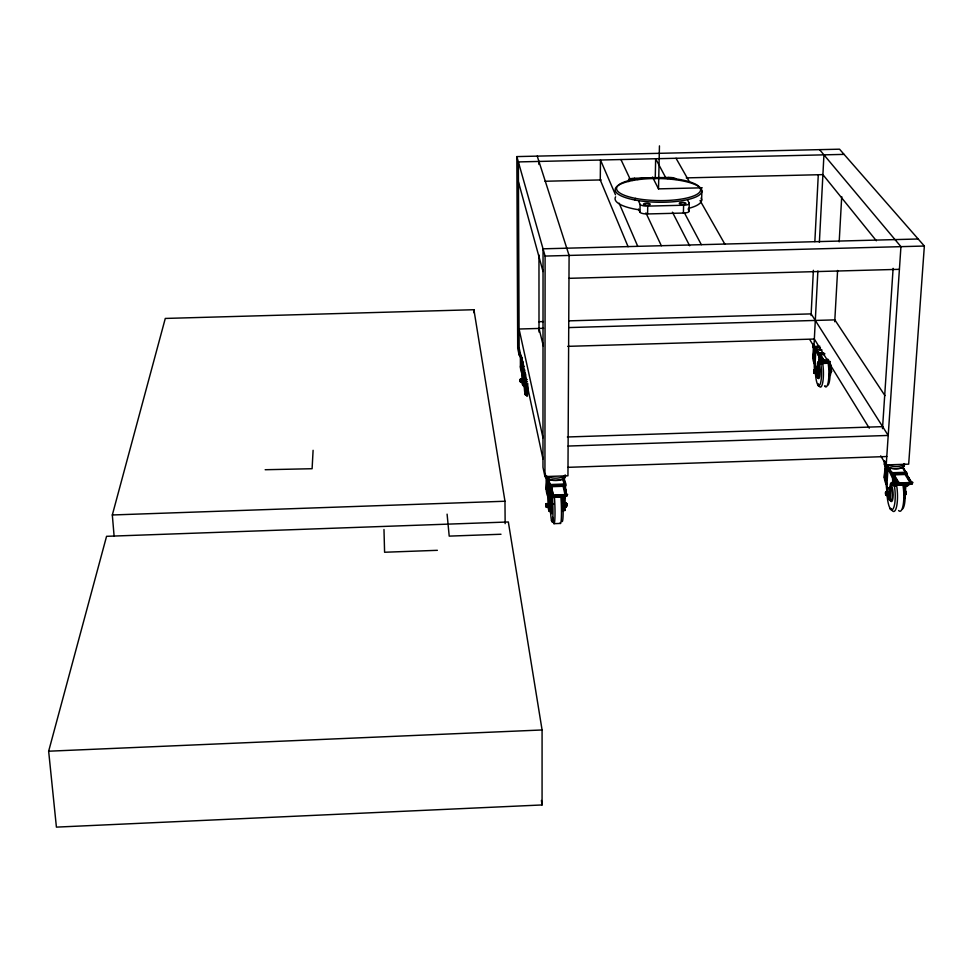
<?xml version="1.0" encoding="UTF-8"?>
<svg xmlns="http://www.w3.org/2000/svg" width="973" height="973" viewBox="0 0 973 973"><rect width="100%" height="100%" fill="white"/><g stroke="black" fill="none" stroke-linecap="round" stroke-linejoin="round"><path stroke-width="1.46" d="M542.07 804.951L542.083 729.969L508.344 521.978L106.568 536.318L48.65 751.205L56.41 827.123L542.07 804.951L541.389 800.451M537.23 156.118L569.096 255.437L567.952 475.797L544.941 476.575L545.099 256.069L516.845 156.592L839.529 149.185L924.35 246.035L908.673 464.157L886.221 464.924L880.687 455.863M545.379 473.486A10.107 4.111 0.2 0 0 545.33 474.386L545.78 476.892M548.565 507.334L546.485 507.347L546.412 503.528L546.267 507.164L546.084 504.586L547.373 504.476L547.458 505.34L547.373 506.41L546.23 506.447L546.145 503.771M548.127 504.342L547.665 496.084A21.734 20.98 18.9 0 1 546.169 489.261L546.157 476.502M547.665 496.084L547.69 479.117L550.122 493.785M520.275 380.078L520.324 379.215M520.373 379.239L520.409 382.085L520.519 379.008L522.367 379.032L522.379 381.562L523.158 381.538M522.246 379.932L522.294 378.959M520.385 379.811L521.37 379.774C521.114 384.761 519.728 378.035 520.482 380.832C519.837 382.973 523.583 382.815 522.452 380.638M522.781 378.266L522.781 378.935M548.93 503.515L548.59 478.984L550.037 485.734L564.413 485.235L564.352 483.545L566.663 496.218L566.213 494.564L553.09 494.977L552.226 494.15L551.569 495.622L553.163 494.965L552.214 496.656L551.8 490.988M548.638 507.274L548.492 503.479M548.711 506.057L549.441 506.459M551.022 497.957L551.776 495.062L553.175 495.014C551.74 506.252 549.915 489.237 549.988 496.96L549.964 509.974C550.45 511.433 548.273 511.482 549.052 510.132L549.721 492.435M552.226 495.853L550.037 485.697L550.961 484.724L550.049 484.031L550.56 495.829A1.326 1.289 17.1 0 0 550.998 496.765L549.064 496.984M553.503 496.498L551.557 486.682L563.087 486.281L565.155 495.245L565.155 496.096L553.503 496.498L551.046 485.235L563.513 484.797L565.824 494.819L566.821 495.33L567.636 494.466L566.14 493.834L566.164 491.766L566.104 494.43M813.647 371.467L813.829 370.652M816.128 371.747L815.921 370.567M813.854 372.379C813.696 374.496 817.916 371.783 815.885 372.562M523.547 382.644L523.328 385.527L523.121 384.882M564.133 510.448L564.267 495.744M565.349 491.924L564.352 485.259M564.437 477.293L564.437 484.578M565.045 510.46L565.179 496.425M831.222 371.139C831.733 369.326 830.711 375.262 830.65 370.591M523.644 370.762L523.438 385.15M549.052 510.132L549.964 509.974M566.371 506.824A3.612 2.068 -5.5 0 0 566.468 505.79L566.298 502.944A3.612 1.52 0.3 0 0 566.189 502.713L564.547 502.846M566.371 493.262L566.335 495.683M566.31 506.009L566.468 506.592L566.395 503.771A3.624 3.588 48.9 0 1 566.481 505.546L566.541 503.661L566.724 504.792M566.493 505.364L566.371 503.455L564.741 503.503M885.466 493.238L885.953 491.608M888.373 492.897L888.398 494.26M546.206 503.795L546.437 507.115M566.687 495.841L552.226 496.279M904.075 494.856L905.656 494.807A3.624 1.995 -11.5 0 0 905.96 493.834L905.389 491.061M552.129 497.142L551.776 495.062M550 485.442C550.767 482.45 547.957 486.099 550.122 485.381L564.279 484.955L564.34 486.038M818.062 378.132L817.685 377.5A1.472 1.326 -27.7 0 1 816.432 376.113C812.005 368.098 815.836 357.687 815.143 349.161L819.473 357.468A3.162 0.693 88.3 0 1 819.996 361.542A3.162 0.693 88.3 0 1 819.157 363.391L819.935 363.367A3.162 0.693 88.3 0 0 820.774 361.518A3.162 0.693 88.3 0 0 820.251 357.444L818.147 353.454L819.059 352.481L819.509 353.649L818.974 353.953L818.95 352.481M628.801 181.562L628.826 180.151A6.495 1.751 0.7 0 1 634.445 178.254L653.71 177.791M548.431 503.467L548.346 504.391L549.441 504.282M634.42 179.664L634.445 178.254M824.909 353.771C808.636 351.667 830.078 362.552 822.659 360.302C822.538 363.683 827.67 356.495 828.728 360.387M548.93 502.263L549.331 499.648M687.558 200.049L689.273 203.175L689.066 210.971A6.762 1.91 1.1 0 1 683.399 213.051L647.58 213.951A6.762 1.922 0.8 0 1 639.966 212.199L640.112 204.391L638.653 201.253M647.58 213.951L647.738 206.118A6.775 1.897 0.8 0 1 640.112 204.391M655.243 178.631L655.656 158.745L665.496 177.244M830.784 370.786L830.966 372.039L831.416 371.127M702.263 187.813L658.514 188.871L659.451 145.877M566.687 505.838L564.851 505.851L566.468 505.559M668.658 178.375L668.682 177.439L657.991 177.694M676.028 179.494L676.04 179.02A6.495 1.739 0.9 0 0 668.682 177.439M683.399 213.051L683.605 205.23A6.775 1.885 1.1 0 0 689.273 203.175M885.637 492.922L885.734 494.43M888.617 494.053L888.361 495.293L887.875 494.904M890.526 500.864L889.979 500.098A1.703 1.496 -26 0 1 888.677 498.59M905.51 492.399L905.985 493.493M701.618 200.243L701.898 190.963M522.513 380.565L522.331 379.616L523.158 379.616M523.194 368.281L523.255 370.579M905.972 474.046L905.936 473.06L912.236 483.301C910.156 479.908 915.447 484.08 911.397 482.486L899.101 482.924C899.161 481.136 895.963 482.717 897.933 483.788C900.499 481.258 896.984 486.901 896.814 483.058C891.256 487.4 896.206 487.351 898.176 483.009L899.052 484.445L893.773 474.873L905.036 474.483L910.485 483.204L910.424 484.055L893.53 484.809A1.338 1.241 36.4 0 1 893.068 483.885L892.022 473.742L893.956 478.375A3.685 0.924 87.3 0 1 894.637 483.24A3.685 0.924 87.3 0 1 893.494 485.089L892.594 485.126L891.463 483.24A3.673 0.912 87.3 0 0 890.331 485.089L889.152 499.015L887.753 496.96A2.737 0.681 87.3 0 1 887.291 495.148L888.191 495.123A2.737 0.681 87.3 0 0 888.641 496.923L889.736 498.784A5.692 1.411 87.3 0 1 887.729 494.904M563.099 501.399L563.452 499.04L563.659 510.278M911.385 482.547L905.449 473.012C907.991 470.263 906.69 475.919 905.449 473.012L893.287 473.425L899.101 482.924M813.805 371.078L813.817 372.039M815.532 371.139L815.873 369.898L816.262 371.625M831.051 372.768L830.978 372.817A3.126 1.885 -11.4 0 0 831.27 371.868L831.112 370.324M885.089 474.058L885.162 477.524A19.472 18.025 36.6 0 0 886.95 483.897L887.668 490.38A5.692 1.411 87.3 0 0 887.595 492.022M522.44 380.492L522.489 380.09M565.763 494.588L566.006 491.827L566.359 492.958M887.644 492.849L888.069 491.523L888.617 493.493M811.068 315.556L813.379 270.312M814.851 241.645L818.257 175.286M814.352 364.011A18.694 17.283 28.7 0 1 812.856 358.295L813.416 347.13M819.923 346.266L813.951 346.437L817.879 271.005M819.375 242.35L823.936 154.841M817.223 376.052L816.128 373.717L815.106 363.671A16.699 15.434 28.6 0 1 813.635 358.271L814.158 347.848A7.127 2.433 2.9 0 0 815.885 349.064L818.743 353.758L823.28 353.625M813.817 371.917L813.817 370.92L814.973 370.749L814.888 372.44L813.915 372.464L813.793 371.552M813.915 372.464L814 370.774M814.888 372.44L814.973 370.749M815.106 363.671L815.885 349.064M816.189 371.881L815.873 372.331M819.096 361.968A3.162 0.681 88.3 0 0 818.269 363.805L817.624 375.614L816.602 376.235L817.49 363.829A3.162 0.681 88.3 0 1 818.317 361.992L819.935 363.367M313.099 450.304L312.102 468.718L265.167 469.728M524.325 385.892L524.605 386.986L524.788 372.452M819.375 360.898C819.473 356.203 819.339 364.741 819.132 359.499M823.267 362.065L823.34 361.287M824.447 354.586L820.275 354.719L824.204 361.956L823.547 360.886L822.367 360.91C819.084 369.91 818.646 355.583 818.816 352.506M565.41 495.731L565.131 496.753M829.495 375.76L830.322 363.44M829.264 375.736L830.419 375.213L831.015 364.839M831.295 372.002L831.404 371.406M834.725 321.735L837.595 270.47M839.188 241.827L841.718 196.595M823.316 361.725L830.103 361.457M882.499 428.643L893.117 268.341M523.182 368.341L523.06 370.579M886.099 484.299A21.807 20.178 36.6 0 1 884.287 477.561L885.114 464.924M885.162 477.524L885.953 465.726M886.221 464.924L900.937 246.656L819.57 149.647M885.479 492.885L885.746 491.839M885.649 492.654L885.831 494.491L886.95 494.442L887.072 492.533L885.71 492.679L887.072 492.533M885.831 494.491L885.953 492.569M886.962 483.885L888.094 467.356A8.307 3.235 4.3 0 1 885.722 464.766M886.95 494.442L886.829 492.63M566.773 503.99C566.371 507.067 568.135 502.104 564.778 503.832M887.948 492.861L887.948 493.664M889.31 493.931L889.225 492.727M887.668 490.38A5.777 1.435 87.3 0 1 889.979 489.772A5.777 1.435 87.3 0 1 889.772 498.833L891.232 485.053A3.673 0.924 87.3 0 1 892.363 483.216L893.494 485.089M904.44 494.588L905.158 484.566A3.661 0.949 87.3 0 1 905.206 484.08M906.009 474.24L906.058 473.45L892.095 473.924C889.687 473.158 893.579 471.346 892.095 473.924L898.128 483.8M904.622 498.419L906.058 484.53A3.661 0.949 87.3 0 1 906.094 484.055M905.802 491.523L905.863 491.839A3.612 3.478 53.3 0 1 905.985 493.591L906.07 492.606M896.279 484.724L911.969 484.262L912.236 483.301M830.662 370.482L830.966 369.533L831.514 370.628M889.431 498.103L890.344 497.945M898.091 484.286L912.212 483.727M523.997 375.152L524.216 374.082L524.496 375.164M524.8 369.971L524.386 374.52A1.484 1.374 -12.1 0 0 523.146 375.882L523.547 382.292M522.988 382.231C521.236 381.501 523.036 387.072 522.769 384.323L522.781 371.102L524.143 372.598L524.289 370.226M813.659 370.944L814.133 369.959L814.121 373.243M816.481 370.883L816.469 371.795M906.009 493.773L904.379 493.895M818.767 364.826L818.269 365.507A1.472 1.338 -28 0 0 816.919 366.894M821.127 363.428L820.275 354.719M552.068 492.752L552.129 494.491M905.51 492.326L905.413 491.779M551.01 496.899L550.11 485.722M831.21 371.005L831.356 371.868L829.908 371.917M522.975 368.39L523.316 370.518L523.085 368.548M891.56 485.819L890.976 486.597M819.181 359.353L819.12 361.615M549.672 494.965L549.927 493.834M565.933 491.779L565.994 494.406M566.906 505.595L566.931 504.78M820.507 364.036L821.467 364.328L823.547 360.886M905.985 494.016L905.681 494.649L905.218 493.834M829.774 369.935L831.149 369.886L831.356 371.82M888.811 492.508L888.617 493.639M894.856 485.211L893.932 476.284M905.972 493.676L905.851 491.73M813.902 353.357L813.61 358.283M566.602 496.266L552.141 496.741M892.873 482.79L892.91 480.504L893.056 482.961M546.68 483.192L546.145 489.261M906.167 493.615L905.608 491.742M522.659 385.259L523.45 385.235M813.89 370.299L814.048 373.121L813.696 372.294M821.188 359.633L821.224 361.117M520.664 382.304L520.567 379.008M549.514 492.338L549.66 495.038M114.109 536.135L112.321 514.972L165.288 318.439L473.912 309.718L504.975 501.241L505.145 523.669M821.37 361.08L821.321 359.657M566.687 495.354C566.918 492.107 563.233 503.284 564.498 495.707M885.077 469.29L884.262 477.561M906.264 473.437L906.179 471.771M815.861 370.677L820.519 370.506M895.209 482.535L895.16 480.881M521.564 360.071L520.421 367.162A18.742 17.782 11.9 0 0 521.698 372.951L522.063 379.604M906.021 471.735L905.936 473.06L891.937 473.656L888.094 467.356M831.477 371.795L831.404 370.981M548.444 481.136L547.057 489.224L547.069 477.317A8.258 3.369 0.2 0 0 548.188 478.728M521.37 379.774L520.458 379.993M814 350.389L812.832 358.295M522.44 360.302L521.212 367.137A16.736 15.884 11.8 0 0 522.465 372.61L522.781 378.181L523.146 375.882M894.978 480.808L895.063 482.572M565.277 485.089C559.134 480.638 570.774 493.396 563.72 478.57M905.559 493.943L905.644 491.803M892.752 480.382L892.509 483.034L892.679 480.516M892.265 473.973C894.43 472.756 891.122 471.151 892.01 473.693M889.164 494.552L888.738 493.566M895.33 486.305L894.734 485.32L906.009 484.919L906.617 485.904L908.563 483.703M830.833 369.375L830.76 369.436A3.114 1.885 -11.5 0 1 830.528 370.385L830.528 370.64A3.101 2.992 44.2 0 1 830.626 372.136M522.988 361.579L522.988 362.698M906.617 485.904L908.235 485.539L907.967 484.907M48.65 751.205L542.083 729.969M500.998 534.25L449.21 536.123L447.094 514.145M437.376 550.317L384.59 552.25L383.982 529.507M549.246 487.631L550.171 487.595M564.474 487.096L565.398 487.072L566.274 491.888M886.999 492.435L886.111 484.286L887.254 467.478L891.463 475.797L892.363 475.773M906.337 475.286L907.237 475.25L906.933 474.325M549.818 490.307L550.742 490.27M565.094 489.772L566.018 489.747M891.463 475.797L893.056 478.412L893.956 478.375M907.967 477.889L908.867 477.865A3.673 0.949 87.3 0 1 909.5 480.224M549.392 495.16L550.317 495.123M891.463 483.24L892.363 483.216M896.814 483.058L898.176 483.009M553.503 495.646L565.155 495.245M899.113 483.605L910.485 483.204M890.331 485.089L891.232 485.053M112.321 514.972L504.975 501.241M546.461 503.698L548.541 503.686M886.099 491.608L888.252 491.693M550.864 504.245L553.698 504.148M888.191 492.338L889.2 492.606M546.157 504.61L547.3 504.573L547.3 505.534L546.145 505.571M547.458 505.34L546.315 505.376L546.303 504.464M886.148 493.433L887.267 493.384M886.756 493.591L885.637 493.335M547.458 506.313L546.315 506.349L546.303 505.559M886.087 494.381L887.206 494.345M888.069 494.527L888.933 494.454M885.491 493.858L886.002 495.281L888.008 495.208M564.729 506.86L566.383 506.763M549.259 507.882C548.881 505.206 547.24 509.621 549.392 508.903M887.753 496.96L888.641 496.923M564.194 509.475L565.118 509.438M904.233 497.458L905.133 497.422M888.884 498.881L889.772 498.845M553.99 523.669L560.46 523.425M567.393 436.986L882.62 426.648M568.11 446.048L888.203 435.442L811.154 313.89L569.12 320.847M568.001 467.332L886.78 456.532M567.758 346.352L814.328 339.042L869.29 428.169M823.28 352.822L818.755 352.956L816.213 348.796A7.918 2.7 2.9 0 1 813.915 345.5A8.319 2.834 2.9 0 0 814.304 348.395A8.319 2.834 2.9 0 0 821.844 350.037M824.362 353.333L819.862 353.467L824.167 360.521M818.293 355.522L819.071 355.498M524.033 366.42L523.243 366.444L523.292 372.55M819.473 357.468L820.251 357.444M824.253 361.202L828.461 361.08M522.951 370.993L523.754 370.968L524.265 373M829.884 361.92L823.109 362.126L822.367 360.91M830.018 362.893L820.02 363.197L819.619 362.467M829.555 363.148L821.03 363.598L821.467 364.328M522.72 372.829L523.523 372.805M817.49 363.829L818.269 363.805M814.231 370.056L815.982 370.008M524.52 379.592L527.244 379.506M829.823 370.19L831.27 370.263M813.817 370.92L814.79 370.883M520.482 380.297L521.443 380.492M814.146 371.479L815.119 371.455M813.769 371.759L814.742 371.735M829.92 371.601L831.258 371.589M521.443 381.343L520.336 380.796L521.382 381.489M814.109 372.331L815.07 372.294M524.52 381.477L527.244 381.392M815.861 372.513L816.773 372.477L816.748 370.664M815.289 373.218L816.055 373.194M522.343 383.763L523.133 383.739M815.629 374.702L816.408 374.678M522.769 384.323L523.559 384.408M816.882 375.225L817.661 375.201M829.689 374.836L830.468 374.812M538.86 321.71L543.408 321.589M543.566 328.315L519.071 329.02L542.983 437.789M569.375 327.56L834.834 319.874L884.944 395.622M918.184 238.993L543.043 248.82L542.97 467.295L544.941 476.575M545.099 256.069L924.35 246.035M568.986 278.327L899.417 269.326M647.738 206.118L683.605 205.23M844.077 154.379L518.354 161.919L519.181 355.254L517.709 348.346L516.845 156.592M545.014 181.258L601.205 179.92M628.534 179.263L631.574 179.19M686.233 177.889L822.903 174.629L876.357 240.781M884.858 465.301L884.615 462.82A2.749 2.433 -27 0 1 884.956 461.725M520.044 356.191L519.631 353.977A2.372 2.226 -12.2 0 1 519.862 353.004M813.173 347.422L812.929 345.22A2.372 2.153 -28.8 0 1 813.392 343.968M886.026 491.584L886.062 495.196L885.576 494.43M561.92 497.957L562.212 498.103A1.715 1.557 -12.6 0 1 563.659 499.563M886.062 495.379L886.233 491.754M905.449 494.491L905.486 494.552A3.637 1.46 4.6 0 0 905.133 494.15L905.072 493.846M902.908 466.943L906.872 474.009M566.335 502.944L566.468 503.649M902.737 468.135L905.899 473.182M907.079 485.892L906.313 484.663L894.138 485.089L894.88 486.318M809.828 339.686L813.951 346.437M820.531 363.428L821.078 364.34M893.056 483.885L894.309 485.965M818.317 361.992L819.157 363.391M676.04 158.271L689.541 182.024M700.049 200.511L724.812 244.065M905.693 491.183L905.729 491.243A3.637 1.46 4.6 0 0 905.376 490.842M688.203 209.377L689.066 210.971M564.972 510.472L564.06 510.521M684.469 212.941L701.338 244.673M672.44 212.199L689.65 245.768M652.506 177.074L658.514 188.871M620.944 159.548L630.565 180.066M645.95 212.892L661.336 245.731M638.507 209.025L639.966 212.199M815.763 373.012L815.581 372.209M615.508 194.831L600.487 160.01L600.268 179.944L628.084 246.704M619.12 203.175L637.753 246.339M831.307 371.747L831.319 371.771A3.101 3.004 44.2 0 0 831.197 370.154M905.936 491.924L906.24 492.642M887.972 494.284L887.863 493.676M549.368 499.757L549.636 511.129L549.392 510.399M518.439 181.89L543.031 271.516M539.006 328.448L543.36 346.06M564.279 484.955L562.783 478.497A8.258 3.369 0.2 0 0 563.063 478.23M524.763 385.843L525.152 387.716L524.958 374.009M564.34 497.86L564.048 496.607L551.569 497.045L551.849 498.298M563.878 497.884L563.647 496.875L552.092 497.276L552.311 498.285M548.517 507.176L548.431 506.422M565.398 487.072L565.264 485.965M519.144 347.787L542.97 458.903M551.484 512.88L550.876 512.114A1.715 1.545 -11.9 0 1 549.429 510.594M548.468 508.94L548.881 510.91M522.805 364.401L521.65 357.967L521.71 372.939M523.936 371.528L523.583 364.911M566.335 506.203L566.347 506.301A3.612 1.52 0.3 0 0 566.189 506.094L566.164 505.778A3.624 3.588 49 0 0 566.225 504.938A3.624 3.588 49 0 0 566.079 504.111L566.091 503.759A3.612 2.08 -5.5 0 0 566.237 503.272A3.612 2.08 -5.5 0 0 566.177 502.786M524.958 387.218L524.435 386.549A1.472 1.374 -11.9 0 1 523.17 385.186M548.577 504.561L548.602 504.841M549.246 509.378L549.015 506.422M566.177 505.996L566.25 505.376M522.988 383.715L522.866 381.781M563.963 501.034L563.683 496.364M562.783 496.498L563.087 501.764M473.912 309.718L473.948 312.747M522.44 360.813L522.489 372.598M521.212 367.137L521.163 356.617A7.127 2.505 -0.1 0 0 522.087 357.675M520.373 355.899L520.421 367.162M538.933 161.445L538.933 164.461M538.969 255.035L539.006 332.024M522.087 357.432A7.918 2.785 -0.1 0 1 520.36 355.631M521.856 357.65A8.708 3.065 -0.1 0 1 519.983 354.731M522.16 357.93A8.319 2.919 -0.1 0 1 520.129 355.486M521.066 355.437A8.708 3.053 -0.1 0 1 519.704 353.308M527.731 383.447A15.86 1.131 88.2 0 1 526.563 395.208M526.211 392.91A15.86 1.131 88.2 0 1 525.663 386.561M525.882 395.087A1.581 1.472 -11.9 0 1 524.982 393.785M525.639 374.021A14.279 1.009 88.2 0 1 525.761 393.469A14.279 1.009 88.2 0 1 524.179 386.001M523.839 374.909A14.279 1.009 88.2 0 1 523.875 372.209M548.541 495.683A19.411 18.742 18.8 0 1 547.081 489.224M564.364 476.843A9.183 3.734 0.2 0 1 562.941 478.315L564.267 484.031L549.964 484.566L548.723 478.801A9.183 3.734 0.2 0 1 546.121 476.15M565.204 475.213A10.107 4.111 0.2 0 1 555.936 480.273A10.107 4.111 0.2 0 1 545.379 475.59M564.887 475.919A9.645 3.928 0.2 0 1 555.875 480.516A9.645 3.928 0.2 0 1 545.768 476.259M565.143 475.189A10.107 4.111 0.2 0 1 557.055 478.12A10.107 4.111 0.2 0 1 547.045 476.356M545.33 474.386A2.761 2.518 -12.2 0 1 545.354 474.009M551.217 511.117A8.368 0.681 87.9 0 0 552.238 510.12A8.368 0.681 87.9 0 0 551.521 497.69L551.034 498.444A1.715 1.557 -12.1 0 0 549.453 500.061M550.852 498.723A8.368 0.681 87.9 0 1 551.192 496.935M550.39 498.565A7.504 0.608 87.9 0 1 551.241 501.059A7.504 0.608 87.9 0 1 551.509 510.752A7.504 0.608 87.9 0 1 550.73 511.263M561.908 497.422A7.492 0.657 87.9 0 1 562.71 502.445M562.88 506.24A7.492 0.657 87.9 0 1 562.88 509.256M561.883 499.076A8.368 0.73 87.9 0 1 562.199 502.761M563.598 510.326A1.715 1.545 -12.5 0 1 562.88 511.433M554.391 496.631A18.438 1.52 87.9 0 1 554.744 520.555A18.438 1.52 87.9 0 1 552.603 517.028M553.163 521.905A1.837 1.654 -11.9 0 1 551.472 520.312M552.348 496.51A16.59 1.35 87.9 0 1 552.664 519.996A16.59 1.35 87.9 0 1 550.499 511.822M550.037 498.954A16.59 1.35 87.9 0 1 550.049 496.802M560.849 496.412A18.438 1.581 87.9 0 1 561.421 516.213A18.438 1.581 87.9 0 1 560.059 522.988M562.576 497.215A16.59 1.435 87.9 0 1 563.099 515.021A16.59 1.435 87.9 0 1 561.859 521.127M564.814 495.841A1.326 1.289 18.5 0 1 564.559 496.291M902.944 466.14A9.231 3.588 4.3 0 1 902.409 466.687L905.899 472.258L891.949 472.744L888.531 467.162A9.231 3.588 4.3 0 1 884.944 463.537M903.649 463.659A10.156 3.953 4.3 0 1 894.223 468.536A10.156 3.953 4.3 0 1 885.029 462.394M903.418 464.352A9.694 3.77 4.3 0 1 894.71 468.804A9.694 3.77 4.3 0 1 884.883 463.489M904.525 463.598A10.156 3.941 4.3 0 1 892.521 466.262A10.156 3.941 4.3 0 1 884.676 460.825M890.794 485.101A8.271 2.068 87.3 0 1 893.068 497.033A8.271 2.068 87.3 0 1 889.711 498.687M890.769 486.415A7.407 1.849 87.3 0 1 892.18 497.373A7.407 1.849 87.3 0 1 889.358 498.553M889.383 488.166A1.715 1.508 -26.3 0 1 890.064 486.986M896.51 484.7A18.219 4.561 87.3 0 1 896.559 506.726A18.219 4.561 87.3 0 1 891.049 508.514M891.682 509.803A1.824 1.605 -25.8 0 1 890.015 508.222M894.138 484.59A16.395 4.099 87.3 0 1 893.141 508.782A16.395 4.099 87.3 0 1 887.096 495.318M902.822 484.481A18.219 4.622 87.2 0 1 903.236 504.573A18.219 4.622 87.2 0 1 898.602 510.521M904.051 484.238A16.395 4.172 87.2 0 1 902.555 508.976M893.056 478.412A3.685 0.924 87.3 0 1 893.737 483.265A3.685 0.924 87.3 0 1 892.594 485.126M909.354 484.092A3.673 0.949 87.3 0 1 908.393 484.566M908.441 484.128A3.673 0.949 87.3 0 1 907.481 484.603M908.283 478.655A3.673 0.949 87.3 0 1 908.441 479.275M887.571 467.089A1.52 0.985 71.7 0 1 888.008 466.979M821.613 349.794A8.721 2.968 2.9 0 1 813.878 348.018A8.721 2.968 2.9 0 1 813.793 345.014M820.434 347.884A8.721 2.955 2.9 0 1 812.954 343.931M817.77 364.668A7.127 1.545 88.2 0 1 819.74 368.536A7.127 1.545 88.2 0 1 819.424 377.524A7.127 1.545 88.2 0 1 817.369 376.028M817.807 365.13A6.385 1.387 88.2 0 1 819.266 370.944A6.385 1.387 88.2 0 1 818.427 377.694A6.385 1.387 88.2 0 1 816.7 373.985M815.617 370.275A4.901 1.058 88.2 0 1 817.138 367.466A4.901 1.058 88.2 0 1 817.429 375.432A4.901 1.058 88.2 0 1 815.715 373.097M822.659 363.221A15.702 3.418 88.2 0 1 822.611 383.143A15.702 3.418 88.2 0 1 818.257 383.788M819.181 386.05A1.581 1.423 -27.4 0 1 817.709 384.639M820.677 363.221A14.133 3.065 88.2 0 1 819.412 385.369A14.133 3.065 88.2 0 1 815.362 367.928M827.938 362.09A15.69 3.454 88.2 0 1 828.424 380.881A15.69 3.454 88.2 0 1 824.593 385.88A1.581 1.423 -27.6 0 0 825.043 385.807M829.239 362.965A14.121 3.126 88.2 0 1 829.957 377.244A14.121 3.126 88.2 0 1 827.585 385.308M829.592 368.925A4.974 1.107 88.2 0 1 829.507 374.946M632.596 180.467A3.247 0.876 0.7 0 1 633.423 179.251A3.247 0.876 0.7 0 1 637.947 179.531M672.83 179.093A3.247 0.876 0.9 0 1 672.83 179.336M667.223 178.546A3.247 0.876 0.9 0 1 671.808 178.57M701.083 198.042A43.286 12.017 0.9 0 1 688.325 208.441M639.529 209.888A43.286 12.017 0.9 0 1 615.617 196.814M645.002 204.999A3.381 0.949 0.8 0 0 650.207 204.318A3.381 0.949 0.8 0 0 645.281 203.357A3.381 0.949 0.8 0 0 645.002 204.999M680.796 204.111A3.381 0.949 1.1 0 0 685.965 203.43A3.381 0.949 1.1 0 0 680.978 202.481A3.381 0.949 1.1 0 0 680.796 204.111M634.834 199.988A43.359 11.858 0.9 0 0 701.825 191.657A43.359 11.858 0.9 0 0 638.969 179.531A43.359 11.858 0.9 0 0 634.834 199.988M635.551 198.383A42.034 11.481 0.9 0 0 700.536 190.331A42.034 11.481 0.9 0 0 639.614 178.594A42.034 11.481 0.9 0 0 635.551 198.383"/></g></svg>
